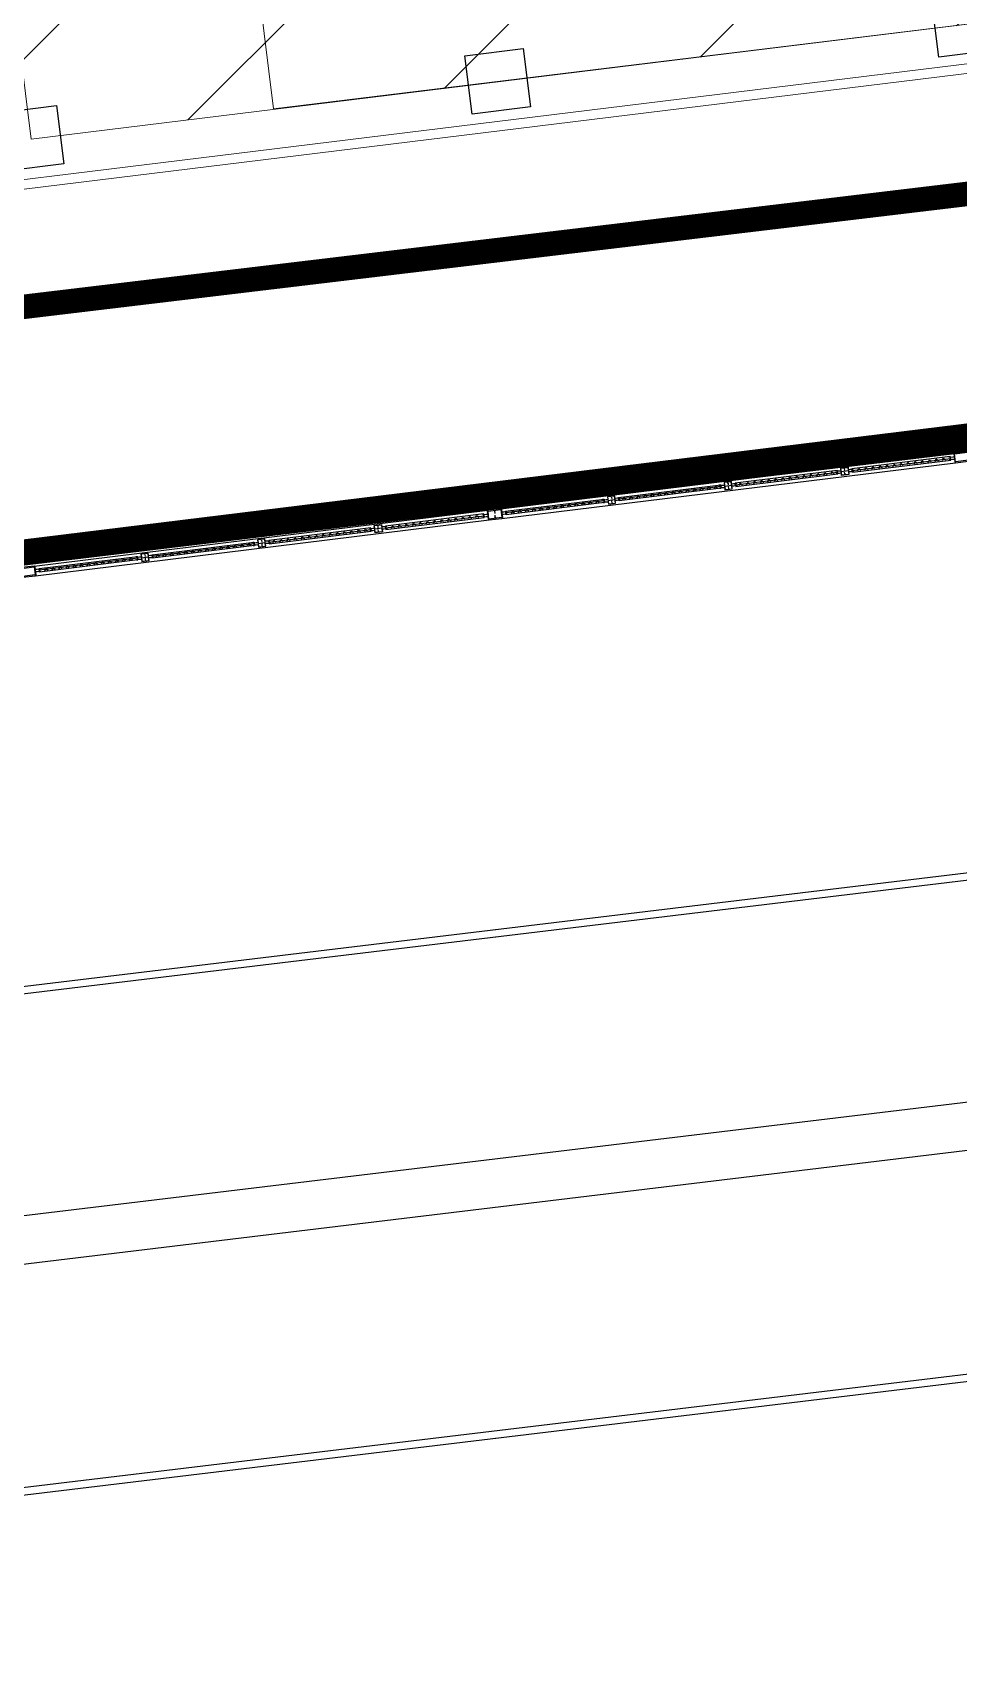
# Model space of a CAD drawing. Extents: x -15449 to 568150, y -1239737 to 53667.
# Drawn here: x 15390.58 to 15397.05, y 7569.91 to 7581.32 of the extents above; entities that cross this region are included whole.
import ezdxf

# ---------------------------------------------------------------- set-up
doc = ezdxf.new("R2010")
doc.units = 0
doc.header["$LTSCALE"] = 8
doc.linetypes.add('X-F10A-LAY-S0-00-ASITE-002$0$HIDDEN', pattern=[0.375, 0.25, -0.125])
doc.layers.get('0').update_dxf_attribs({"color": 1, "linetype": 'CONTINUOUS'})
doc.layers.add('A-REV-5', color=7, linetype='CONTINUOUS', true_color=0xff2300)
for name, color, linetype in [('boundary line', 1, 'CONTINUOUS'), ('eric - building setback', 5, 'CONTINUOUS'), ('KEY PLANE', 8, 'CONTINUOUS')]:
    doc.layers.add(name, color=color, linetype=linetype)
doc.layers.add('Title Blocks', color=255, linetype='CONTINUOUS', lineweight=9)

# ---------------------------------------------------------------- blocks, each defined once
blk = doc.blocks.new('key plane')
at = {"layer": 'A-REV-5'}
h = blk.add_hatch(dxfattribs=at)
h.set_pattern_fill('ANSI31', color=256, scale=1022.490742)
h.set_pattern_definition([(44.999975, (-22981930.2, -2451526), (-2295.5562, 2295.5582), [])])
h.paths.add_polyline_path([(161951, -89266), (209585, -83353), (206072, -54868), (215510, -131081), (167865, -136910), (161951, -89266), (161951, -89266)])
at = {"linetype": 'X-F10A-LAY-S0-00-ASITE-002$0$HIDDEN', "ltscale": 5, "const_width": 500, "elevation": -113027}
blk.add_lwpolyline([(123788, -35738), (215823, -24423), (263268, -133596), (157602, -146587), (153088, -109886), (136684, -100432), (134424, -98737), (132657, -96683), (131398, -94230), (130751, -91531), (129559, -83103)], close=True, dxfattribs=at)
at = {"elevation": -113027}
for points in [[(135869, -43131), (204552, -34702), (206940, -53757), (216468, -52574), (220016, -81155), (229543, -79972), (235679, -129591), (166996, -138029), (161082, -90386), (142028, -92751)], [(136092, -43305), (204379, -34925), (206767, -53980), (216294, -52797), (219842, -81378), (229369, -80195), (235456, -129417), (167170, -137806), (161256, -90163), (142202, -92528)], [(136985, -44001), (203684, -35816), (206072, -54872), (215599, -53690), (219147, -82270), (228674, -81088), (234564, -128720), (167865, -136914), (161951, -89271), (142897, -91636)], [(161011, -41025), (172817, -136296), (210555, -131679), (198731, -36418)]]:
    blk.add_lwpolyline(points, close=True, dxfattribs=at)
at = {"layer": 'boundary line', "const_width": 500, "elevation": -113027}
blk.add_lwpolyline([(123788, -35738), (215823, -24423), (263376, -133925), (157602, -146587), (153063, -109864), (138817, -101769), (134424, -98737), (132657, -96683), (131398, -94230), (130751, -91531), (129962, -85953)], close=True, dxfattribs=at)
at = {"layer": 'eric - building setback', "const_width": 500, "elevation": -113027}
blk.add_lwpolyline([(129361, -40090), (212725, -29841), (256115, -129758), (161953, -141031), (157717, -106758), (141477, -97529), (137794, -94988), (136835, -93873), (136121, -92481), (135668, -90595), (134919, -85298)], close=True, dxfattribs=at)
at = {"layer": 'KEY PLANE'}
for p, q in [((177456, -144465, -113046), (186722, -143326, -113046)), ((177480, -144664, -113027), (186747, -143525, -113027)), ((184629, -143659, -109518), (184555, -143668, -113027)), ((184630, -143662, -109518), (184555, -143671, -113027)), ((184632, -143684, -109518), (186642, -143437, -114781)), ((186639, -143412, -109518), (186689, -143406, -111857)), ((186639, -143415, -109518), (186714, -143406, -113027)), ((186645, -143458, -109518), (186719, -143449, -113027)), ((186645, -143461, -109518), (186695, -143455, -111857)), ((186689, -143406, -111857), (186713, -143403, -113027)), ((186695, -143455, -111857), (186720, -143452, -113027)), ((181949, -143988, -109518), (182024, -143979, -113027)), ((181949, -143988, -113027), (182024, -143979, -113027)), ((181950, -143991, -109518), (182024, -143982, -113027)), ((181950, -143991, -113027), (182024, -143982, -113027)), ((182027, -144004, -113027), (182176, -143986, -113027)), ((182247, -143952, -109518), (182173, -143961, -113027)), ((182247, -143952, -113027), (182173, -143961, -113027)), ((182247, -143955, -109518), (182173, -143964, -113027)), ((182247, -143955, -113027), (182173, -143964, -113027)), ((182253, -143998, -109518), (182178, -144008, -113027)), ((182253, -143998, -113027), (182178, -144008, -113027)), ((182253, -144001, -109518), (182179, -144011, -113027)), ((182253, -144001, -113027), (182179, -144011, -113027)), ((182250, -143977, -109518), (184334, -143720, -114781)), ((182250, -143977, -113027), (184334, -143720, -113027)), ((184331, -143695, -109518), (184406, -143686, -113027)), ((184331, -143695, -113027), (184406, -143686, -113027)), ((184332, -143698, -109518), (184406, -143689, -113027)), ((184332, -143698, -113027), (184406, -143689, -113027)), ((184337, -143742, -109518), (184412, -143733, -113027)), ((184337, -143742, -113027), (184412, -143733, -113027)), ((184337, -143745, -109518), (184412, -143736, -113027)), ((184337, -143745, -113027), (184412, -143736, -113027)), ((184558, -143693, -113027), (184409, -143711, -113027)), ((184635, -143706, -109518), (184560, -143715, -113027)), ((184635, -143709, -109518), (184561, -143718, -113027)), ((179570, -144306, -109518), (177560, -144553, -114781)), ((179567, -144281, -109518), (179642, -144272, -113027)), ((179568, -144284, -109518), (179642, -144275, -113027)), ((179573, -144328, -109518), (179647, -144319, -113027)), ((179573, -144331, -109518), (179648, -144322, -113027)), ((179645, -144297, -113027), (179794, -144279, -113027)), ((179865, -144245, -109518), (179791, -144254, -113027)), ((179865, -144245, -113027), (179791, -144254, -113027)), ((179865, -144248, -109518), (179791, -144257, -113027)), ((179865, -144248, -113027), (179791, -144257, -113027)), ((179871, -144291, -109518), (179796, -144300, -113027)), ((179871, -144291, -113027), (179796, -144300, -113027)), ((179871, -144294, -109518), (179797, -144303, -113027)), ((179871, -144294, -113027), (179797, -144303, -113027)), ((181952, -144013, -109518), (179868, -144269, -114781)), ((181952, -144013, -113027), (179868, -144269, -113027)), ((181955, -144035, -109518), (182030, -144026, -113027)), ((181955, -144035, -113027), (182030, -144026, -113027)), ((181955, -144038, -109518), (182030, -144029, -113027)), ((181955, -144038, -113027), (182030, -144029, -113027)), ((167928, -145637, -113046), (177194, -144497, -113046)), ((175104, -144855, -109518), (177114, -144608, -114781)), ((177111, -144583, -109518), (177160, -144577, -111857)), ((177111, -144586, -109518), (177186, -144577, -113027)), ((177116, -144630, -109518), (177191, -144621, -113027)), ((177117, -144633, -109518), (177166, -144627, -111857)), ((177160, -144577, -111857), (177185, -144574, -113027)), ((177166, -144627, -111857), (177191, -144624, -113027)), ((177558, -144531, -109518), (177483, -144540, -113027)), ((177508, -144534, -111857), (177483, -144537, -113027)), ((177563, -144575, -109518), (177489, -144584, -113027)), ((177514, -144584, -111857), (177489, -144587, -113027)), ((177557, -144528, -109518), (177508, -144534, -111857)), ((177563, -144578, -109518), (177514, -144584, -111857)), ((167952, -145835, -113027), (177218, -144696, -113027)), ((172722, -145148, -109518), (174806, -144892, -114781)), ((172722, -145148, -113027), (174806, -144892, -113027)), ((174803, -144867, -109518), (174878, -144858, -113027)), ((174803, -144867, -113027), (174878, -144858, -113027)), ((174804, -144870, -109518), (174878, -144861, -113027)), ((174804, -144870, -113027), (174878, -144861, -113027)), ((174809, -144914, -109518), (174883, -144904, -113027)), ((174809, -144914, -113027), (174883, -144904, -113027)), ((174809, -144917, -109518), (174884, -144907, -113027)), ((174809, -144917, -113027), (174884, -144907, -113027)), ((175030, -144864, -113027), (174881, -144883, -113027)), ((175101, -144830, -109518), (175026, -144839, -113027)), ((175101, -144833, -109518), (175027, -144842, -113027)), ((175107, -144877, -109518), (175032, -144886, -113027)), ((175107, -144880, -109518), (175033, -144889, -113027)), ((172424, -145185, -109518), (170340, -145441, -114781)), ((172424, -145185, -113027), (170340, -145441, -113027)), ((172421, -145160, -109518), (172496, -145151, -113027)), ((172421, -145160, -113027), (172496, -145151, -113027)), ((172421, -145163, -109518), (172496, -145154, -113027)), ((172421, -145163, -113027), (172496, -145154, -113027)), ((172427, -145206, -109518), (172501, -145197, -113027)), ((172427, -145206, -113027), (172501, -145197, -113027)), ((172427, -145209, -109518), (172502, -145200, -113027)), ((172427, -145209, -113027), (172502, -145200, -113027)), ((172499, -145175, -113027), (172647, -145157, -113027)), ((172719, -145123, -109518), (172644, -145132, -113027)), ((172719, -145123, -113027), (172644, -145132, -113027)), ((172719, -145126, -109518), (172645, -145135, -113027)), ((172719, -145126, -113027), (172645, -145135, -113027)), ((172725, -145170, -109518), (172650, -145179, -113027)), ((172725, -145170, -113027), (172650, -145179, -113027)), ((172725, -145173, -109518), (172650, -145182, -113027)), ((172725, -145173, -113027), (172650, -145182, -113027)), ((159220, -155242, -113027), (240302, -145483, -113027)), ((159220, -155242, -113027), (240302, -145483, -113027)), ((159252, -155389, -113027), (240320, -145632, -113027)), ((159252, -155389, -113027), (240320, -145632, -113027)), ((170042, -145477, -109518), (168032, -145724, -114781)), ((170039, -145453, -109518), (170113, -145443, -113027)), ((170039, -145456, -109518), (170114, -145446, -113027)), ((170045, -145499, -109518), (170119, -145490, -113027)), ((170045, -145502, -109518), (170120, -145493, -113027)), ((170116, -145468, -113027), (170265, -145450, -113027)), ((170337, -145416, -109518), (170262, -145425, -113027)), ((170337, -145416, -113027), (170262, -145425, -113027)), ((170337, -145419, -109518), (170263, -145428, -113027)), ((170337, -145419, -113027), (170263, -145428, -113027)), ((170342, -145463, -109518), (170268, -145472, -113027)), ((170342, -145463, -113027), (170268, -145472, -113027)), ((170343, -145466, -109518), (170268, -145475, -113027)), ((170343, -145466, -113027), (170268, -145475, -113027)), ((168029, -145703, -109518), (167955, -145712, -113027)), ((167980, -145706, -111857), (167955, -145709, -113027)), ((168035, -145746, -109518), (167960, -145755, -113027)), ((167986, -145755, -111857), (167961, -145758, -113027)), ((168029, -145700, -109518), (167980, -145706, -111857)), ((168035, -145749, -109518), (167986, -145755, -111857)), ((245211, -155149, -113027), (138950, -167926, -113027)), ((245229, -155298, -113027), (138967, -168074, -113027))]:
    blk.add_line(p, q, dxfattribs=at)
for points, elevation in [([(186253, -134051), (187444, -133903), (187592, -135094), (186401, -135242)], -113027), ([(176724, -135215), (177915, -135067), (178062, -136258), (176872, -136406)], -113027), ([(167195, -136379), (168385, -136231), (168533, -137422), (167342, -137570)], -113027), ([(187024, -143472), (187004, -143309), (186984, -143294), (186722, -143326), (186707, -143346), (186727, -143509), (186747, -143525), (187009, -143492)], -113027), ([(186724, -143344), (186986, -143312), (187006, -143474), (186744, -143507)], -113027), ([(184418, -143786), (184400, -143637), (184549, -143618), (184567, -143767)], -113027), ([(186638, -143402), (184628, -143649), (184637, -143719), (186646, -143472)], -114781), ([(179864, -144234), (181948, -143978), (181957, -144048), (179872, -144304)], -114781), ([(179864, -144234), (181948, -143978), (181957, -144048), (179872, -144304)], -113027), ([(182185, -144060), (182167, -143911), (182018, -143930), (182036, -144078)], -113027), ([(184330, -143685), (182246, -143941), (182254, -144012), (184339, -143755)], -114781), ([(184330, -143685), (182246, -143941), (182254, -144012), (184339, -143755)], -113027), ([(177556, -144518), (179566, -144271), (179575, -144341), (177565, -144588)], -114781), ([(179803, -144353), (179784, -144204), (179636, -144222), (179654, -144371)], -113027), ([(177109, -144573), (175100, -144820), (175108, -144890), (177118, -144643)], -114781), ([(177496, -144644), (177476, -144481), (177456, -144465), (177194, -144497), (177178, -144517), (177198, -144680), (177218, -144696), (177480, -144664)], -113027), ([(177196, -144515), (177458, -144483), (177478, -144646), (177216, -144678)], -113027), ([(174802, -144857), (172718, -145113), (172726, -145183), (174810, -144927)], -114781), ([(174802, -144857), (172718, -145113), (172726, -145183), (174810, -144927)], -113027), ([(174890, -144957), (174871, -144808), (175020, -144790), (175039, -144939)], -113027), ([(170335, -145406), (172420, -145149), (172428, -145220), (170344, -145476)], -114781), ([(170335, -145406), (172420, -145149), (172428, -145220), (170344, -145476)], -113027), ([(172657, -145232), (172638, -145083), (172489, -145101), (172508, -145250)], -113027), ([(167968, -145815), (167948, -145652), (167928, -145637), (167666, -145669), (167650, -145689), (167670, -145852), (167690, -145867), (167952, -145835)], -113027), ([(167668, -145687), (167930, -145654), (167950, -145817), (167688, -145849)], -113027), ([(168028, -145689), (170038, -145442), (170046, -145512), (168036, -145760)], -114781), ([(170275, -145524), (170256, -145375), (170107, -145394), (170126, -145543)], -113027)]:
    blk.add_lwpolyline(points, close=True, dxfattribs=dict(at, elevation=elevation))
at = {"layer": 'KEY PLANE', "elevation": -113027}
for points in [[(186707, -143346), (186724, -143344), (186722, -143326)], [(184482, -143652), (184471, -143643), (184477, -143688)], [(186747, -143525), (186744, -143507), (186727, -143509)], [(182090, -143946), (182099, -143935), (182104, -143979)], [(184494, -143751), (184486, -143762), (184480, -143717)], [(179708, -144239), (179717, -144228), (179722, -144272)], [(179720, -144338), (179731, -144347), (179726, -144302)], [(182102, -144045), (182114, -144054), (182108, -144009)], [(177178, -144517), (177196, -144515), (177194, -144497)], [(177341, -144526), (177329, -144518), (177335, -144562)], [(177354, -144632), (177345, -144644), (177339, -144599)], [(177456, -144465), (177458, -144483), (177476, -144481)], [(177496, -144644), (177478, -144646), (177480, -144664)], [(174954, -144823), (174943, -144814), (174948, -144859)], [(174966, -144922), (174957, -144934), (174952, -144889)], [(177218, -144696), (177216, -144678), (177198, -144680)], [(172562, -145117), (172571, -145106), (172576, -145151)], [(172574, -145216), (172585, -145225), (172580, -145181)], [(167928, -145637), (167930, -145654), (167948, -145652)], [(170180, -145410), (170189, -145399), (170194, -145444)], [(170192, -145509), (170203, -145518), (170198, -145473)], [(167968, -145815), (167950, -145817), (167952, -145835)]]:
    blk.add_lwpolyline(points, dxfattribs=at)
at = {"layer": 'KEY PLANE', "ltscale": 0.2, "elevation": -113027}
for points in [[(184421, -143782), (184403, -143639), (184546, -143622), (184564, -143765)], [(182182, -144058), (182164, -143915), (182021, -143932), (182039, -144075)], [(179799, -144350), (179782, -144207), (179639, -144225), (179657, -144368)], [(174892, -144954), (174875, -144811), (175018, -144793), (175035, -144936)], [(172653, -145229), (172636, -145086), (172493, -145104), (172510, -145246)], [(170271, -145522), (170254, -145379), (170111, -145396), (170128, -145539)]]:
    blk.add_lwpolyline(points, close=True, dxfattribs=at)
at = {"layer": 'KEY PLANE', "ltscale": 0.1}
for points, elevation in [([(184638, -143713, -0.414214), (184636, -143711), (184629, -143656, -0.414214), (184631, -143654), (184658, -143650), (184659, -143652), (184631, -143655, 0.414214), (184630, -143656), (184637, -143711, 0.414214), (184638, -143712), (184665, -143708), (184666, -143710)], -114781), ([(184768, -143658), (184744, -143688, -0.414214), (184741, -143688), (184741, -143688), (184771, -143648), (184811, -143679), (184810, -143679, -0.414214), (184807, -143680), (184777, -143657, 0.414214)], -113027), ([(184912, -143640), (184888, -143670, -0.414214), (184885, -143670), (184885, -143670), (184915, -143631), (184955, -143661), (184954, -143662, -0.414214), (184951, -143662), (184921, -143639, 0.414214)], -113027), ([(185055, -143623), (185032, -143652, -0.414214), (185029, -143653), (185028, -143652), (185059, -143613), (185099, -143644), (185098, -143644, -0.414214), (185095, -143644), (185065, -143621, 0.414214)], -113027), ([(185199, -143605), (185176, -143634, -0.414214), (185173, -143635), (185172, -143635), (185203, -143595), (185243, -143626), (185242, -143626, -0.414214), (185239, -143627), (185209, -143604, 0.414214)], -113027), ([(185343, -143587), (185320, -143617, -0.414214), (185317, -143617), (185316, -143617), (185347, -143577), (185386, -143608), (185386, -143609, -0.414214), (185383, -143609), (185353, -143586, 0.414214)], -113027), ([(185487, -143569), (185464, -143599, -0.414214), (185461, -143600), (185460, -143599), (185491, -143560), (185530, -143591), (185530, -143591, -0.414214), (185527, -143591), (185497, -143568, 0.414214)], -113027), ([(185631, -143552), (185608, -143581, -0.414214), (185605, -143582), (185604, -143581), (185635, -143542), (185674, -143573), (185674, -143573, -0.414214), (185671, -143574), (185641, -143551, 0.414214)], -113027), ([(185775, -143534), (185752, -143564, -0.414214), (185749, -143564), (185748, -143564), (185779, -143524), (185818, -143555), (185818, -143556, -0.414214), (185814, -143556), (185785, -143533, 0.414214)], -113027), ([(185919, -143516), (185896, -143546, -0.414214), (185892, -143546), (185892, -143546), (185923, -143507), (185962, -143537), (185962, -143538, -0.414214), (185958, -143538), (185929, -143515, 0.414214)], -113027), ([(186063, -143499), (186040, -143528, -0.414214), (186036, -143529), (186036, -143528), (186067, -143489), (186106, -143520), (186106, -143520, -0.414214), (186102, -143521), (186073, -143497, 0.414214)], -113027), ([(186207, -143481), (186184, -143511, -0.414214), (186180, -143511), (186180, -143511), (186211, -143471), (186250, -143502), (186250, -143503, -0.414214), (186246, -143503), (186217, -143480, 0.414214)], -113027), ([(186351, -143463), (186328, -143493, -0.414214), (186324, -143493), (186324, -143493), (186354, -143454), (186394, -143484), (186394, -143485, -0.414214), (186390, -143485), (186361, -143462, 0.414214)], -113027), ([(186495, -143446), (186471, -143475, -0.414214), (186468, -143476), (186468, -143475), (186498, -143436), (186538, -143467), (186537, -143467, -0.414214), (186534, -143468), (186504, -143444, 0.414214)], -113027), ([(186643, -143467, 0.414214), (186645, -143464), (186639, -143409, 0.414214), (186636, -143407), (186609, -143410), (186609, -143412), (186636, -143409, -0.414214), (186637, -143410), (186644, -143464, -0.414214), (186643, -143465), (186616, -143468), (186616, -143470)], -114781), ([(181953, -144043, 0.414214), (181956, -144040), (181949, -143986, 0.414214), (181946, -143984), (181919, -143987), (181919, -143989), (181946, -143985, -0.414214), (181947, -143986), (181954, -144041, -0.414214), (181953, -144042), (181926, -144045), (181926, -144047)], -114781), ([(181953, -144043, 0.414214), (181956, -144040), (181949, -143986, 0.414214), (181946, -143984), (181919, -143987), (181919, -143989), (181946, -143985, -0.414214), (181947, -143986), (181954, -144041, -0.414214), (181953, -144042), (181926, -144045), (181926, -144047)], -113027), ([(182256, -144006, -0.414214), (182253, -144004), (182247, -143949, -0.414214), (182249, -143946), (182276, -143943), (182276, -143945), (182249, -143948, 0.414214), (182248, -143949), (182255, -144004, 0.414214), (182256, -144004), (182283, -144001), (182284, -144003)], -114781), ([(182256, -144006, -0.414214), (182253, -144004), (182247, -143949, -0.414214), (182249, -143946), (182276, -143943), (182276, -143945), (182249, -143948, 0.414214), (182248, -143949), (182255, -144004, 0.414214), (182256, -144004), (182283, -144001), (182284, -144003)], -113027), ([(182351, -143955), (182328, -143985, -0.414214), (182324, -143985), (182324, -143985), (182355, -143945), (182394, -143976), (182394, -143977, -0.414214), (182390, -143977), (182361, -143954, 0.414214)], -114781), ([(182351, -143955), (182328, -143985, -0.414214), (182324, -143985), (182324, -143985), (182355, -143945), (182394, -143976), (182394, -143977, -0.414214), (182390, -143977), (182361, -143954, 0.414214)], -113027), ([(182495, -143937), (182472, -143967, -0.414214), (182468, -143967), (182468, -143967), (182499, -143928), (182538, -143958), (182538, -143959, -0.414214), (182534, -143959), (182505, -143936, 0.414214)], -114781), ([(182495, -143937), (182472, -143967, -0.414214), (182468, -143967), (182468, -143967), (182499, -143928), (182538, -143958), (182538, -143959, -0.414214), (182534, -143959), (182505, -143936, 0.414214)], -113027), ([(182639, -143920), (182616, -143949, -0.414214), (182612, -143950), (182612, -143949), (182642, -143910), (182682, -143941), (182681, -143941, -0.414214), (182678, -143942), (182648, -143918, 0.414214)], -114781), ([(182639, -143920), (182616, -143949, -0.414214), (182612, -143950), (182612, -143949), (182642, -143910), (182682, -143941), (182681, -143941, -0.414214), (182678, -143942), (182648, -143918, 0.414214)], -113027), ([(182783, -143902), (182759, -143932, -0.414214), (182756, -143932), (182756, -143932), (182786, -143892), (182826, -143923), (182825, -143923, -0.414214), (182822, -143924), (182792, -143901, 0.414214)], -114781), ([(182783, -143902), (182759, -143932, -0.414214), (182756, -143932), (182756, -143932), (182786, -143892), (182826, -143923), (182825, -143923, -0.414214), (182822, -143924), (182792, -143901, 0.414214)], -113027), ([(182926, -143884), (182903, -143914, -0.414214), (182900, -143914), (182900, -143914), (182930, -143875), (182970, -143905), (182969, -143906, -0.414214), (182966, -143906), (182936, -143883, 0.414214)], -114781), ([(182926, -143884), (182903, -143914, -0.414214), (182900, -143914), (182900, -143914), (182930, -143875), (182970, -143905), (182969, -143906, -0.414214), (182966, -143906), (182936, -143883, 0.414214)], -113027), ([(183070, -143867), (183047, -143896, -0.414214), (183044, -143897), (183043, -143896), (183074, -143857), (183114, -143888), (183113, -143888, -0.414214), (183110, -143889), (183080, -143865, 0.414214)], -114781), ([(183070, -143867), (183047, -143896, -0.414214), (183044, -143897), (183043, -143896), (183074, -143857), (183114, -143888), (183113, -143888, -0.414214), (183110, -143889), (183080, -143865, 0.414214)], -113027), ([(183214, -143849), (183191, -143879, -0.414214), (183188, -143879), (183187, -143879), (183218, -143839), (183258, -143870), (183257, -143870, -0.414214), (183254, -143871), (183224, -143848, 0.414214)], -114781), ([(183214, -143849), (183191, -143879, -0.414214), (183188, -143879), (183187, -143879), (183218, -143839), (183258, -143870), (183257, -143870, -0.414214), (183254, -143871), (183224, -143848, 0.414214)], -113027), ([(183358, -143831), (183335, -143861, -0.414214), (183332, -143861), (183331, -143861), (183362, -143821), (183401, -143852), (183401, -143853, -0.414214), (183398, -143853), (183368, -143830, 0.414214)], -114781), ([(183358, -143831), (183335, -143861, -0.414214), (183332, -143861), (183331, -143861), (183362, -143821), (183401, -143852), (183401, -143853, -0.414214), (183398, -143853), (183368, -143830, 0.414214)], -113027), ([(183502, -143813), (183479, -143843, -0.414214), (183476, -143844), (183475, -143843), (183506, -143804), (183545, -143835), (183545, -143835, -0.414214), (183542, -143835), (183512, -143812, 0.414214)], -114781), ([(183502, -143813), (183479, -143843, -0.414214), (183476, -143844), (183475, -143843), (183506, -143804), (183545, -143835), (183545, -143835, -0.414214), (183542, -143835), (183512, -143812, 0.414214)], -113027), ([(183646, -143796), (183623, -143825, -0.414214), (183620, -143826), (183619, -143825), (183650, -143786), (183689, -143817), (183689, -143817, -0.414214), (183686, -143818), (183656, -143795, 0.414214)], -114781), ([(183646, -143796), (183623, -143825, -0.414214), (183620, -143826), (183619, -143825), (183650, -143786), (183689, -143817), (183689, -143817, -0.414214), (183686, -143818), (183656, -143795, 0.414214)], -113027), ([(183790, -143778), (183767, -143808, -0.414214), (183763, -143808), (183763, -143808), (183794, -143768), (183833, -143799), (183833, -143800, -0.414214), (183829, -143800), (183800, -143777, 0.414214)], -114781), ([(183790, -143778), (183767, -143808, -0.414214), (183763, -143808), (183763, -143808), (183794, -143768), (183833, -143799), (183833, -143800, -0.414214), (183829, -143800), (183800, -143777, 0.414214)], -113027), ([(183934, -143760), (183911, -143790, -0.414214), (183907, -143790), (183907, -143790), (183938, -143751), (183977, -143781), (183977, -143782, -0.414214), (183973, -143782), (183944, -143759, 0.414214)], -114781), ([(183934, -143760), (183911, -143790, -0.414214), (183907, -143790), (183907, -143790), (183938, -143751), (183977, -143781), (183977, -143782, -0.414214), (183973, -143782), (183944, -143759, 0.414214)], -113027), ([(184078, -143743), (184055, -143772, -0.414214), (184051, -143773), (184051, -143772), (184082, -143733), (184121, -143764), (184121, -143764, -0.414214), (184117, -143765), (184088, -143742, 0.414214)], -114781), ([(184078, -143743), (184055, -143772, -0.414214), (184051, -143773), (184051, -143772), (184082, -143733), (184121, -143764), (184121, -143764, -0.414214), (184117, -143765), (184088, -143742, 0.414214)], -113027), ([(184222, -143725), (184199, -143755, -0.414214), (184195, -143755), (184195, -143755), (184226, -143715), (184265, -143746), (184265, -143747, -0.414214), (184261, -143747), (184232, -143724, 0.414214)], -114781), ([(184336, -143750, 0.414214), (184338, -143747), (184331, -143693, 0.414214), (184328, -143691), (184301, -143694), (184301, -143696), (184328, -143692, -0.414214), (184330, -143693), (184336, -143748, -0.414214), (184335, -143749), (184308, -143752), (184308, -143754)], -114781), ([(184336, -143750, 0.414214), (184338, -143747), (184331, -143693, 0.414214), (184328, -143691), (184301, -143694), (184301, -143696), (184328, -143692, -0.414214), (184330, -143693), (184336, -143748, -0.414214), (184335, -143749), (184308, -143752), (184308, -143754)], -113027), ([(179289, -144331), (179318, -144355, 0.414214), (179322, -144354), (179322, -144354), (179283, -144323), (179252, -144362), (179252, -144363, 0.414214), (179256, -144362), (179279, -144333, -0.414214)], -113027), ([(179433, -144314), (179462, -144337, 0.414214), (179466, -144337), (179466, -144336), (179427, -144305), (179396, -144345), (179396, -144345, 0.414214), (179400, -144345), (179423, -144315, -0.414214)], -113027), ([(179571, -144336, 0.414214), (179574, -144333), (179567, -144279, 0.414214), (179564, -144277), (179537, -144280), (179537, -144281), (179564, -144278, -0.414214), (179565, -144279), (179572, -144333, -0.414214), (179571, -144334), (179544, -144338), (179544, -144339)], -114781), ([(179874, -144299, -0.414214), (179871, -144297), (179865, -144242, -0.414214), (179867, -144239), (179894, -144236), (179894, -144238), (179867, -144241, 0.414214), (179866, -144242), (179873, -144296, 0.414214), (179874, -144297), (179901, -144294), (179902, -144296)], -114781), ([(179874, -144299, -0.414214), (179871, -144297), (179865, -144242, -0.414214), (179867, -144239), (179894, -144236), (179894, -144238), (179867, -144241, 0.414214), (179866, -144242), (179873, -144296, 0.414214), (179874, -144297), (179901, -144294), (179902, -144296)], -113027), ([(179979, -144247), (180008, -144270, 0.414214), (180012, -144269), (180012, -144269), (179973, -144238), (179942, -144278), (179942, -144278, 0.414214), (179946, -144278), (179969, -144248, -0.414214)], -114781), ([(180122, -144229), (180152, -144252, 0.414214), (180155, -144252), (180156, -144251), (180116, -144220), (180086, -144260), (180086, -144260, 0.414214), (180090, -144260), (180113, -144230, -0.414214)], -114781), ([(180122, -144229), (180152, -144252, 0.414214), (180155, -144252), (180156, -144251), (180116, -144220), (180086, -144260), (180086, -144260, 0.414214), (180090, -144260), (180113, -144230, -0.414214)], -113027), ([(180266, -144211), (180296, -144234, 0.414214), (180299, -144234), (180300, -144234), (180260, -144203), (180230, -144242), (180230, -144243, 0.414214), (180233, -144242), (180257, -144213, -0.414214)], -114781), ([(180266, -144211), (180296, -144234, 0.414214), (180299, -144234), (180300, -144234), (180260, -144203), (180230, -144242), (180230, -144243, 0.414214), (180233, -144242), (180257, -144213, -0.414214)], -113027), ([(180410, -144194), (180440, -144217, 0.414214), (180443, -144216), (180444, -144216), (180404, -144185), (180374, -144224), (180374, -144225, 0.414214), (180377, -144224), (180401, -144195, -0.414214)], -114781), ([(180410, -144194), (180440, -144217, 0.414214), (180443, -144216), (180444, -144216), (180404, -144185), (180374, -144224), (180374, -144225, 0.414214), (180377, -144224), (180401, -144195, -0.414214)], -113027), ([(180554, -144176), (180584, -144199, 0.414214), (180587, -144199), (180588, -144198), (180548, -144167), (180517, -144207), (180518, -144207, 0.414214), (180521, -144207), (180544, -144177, -0.414214)], -114781), ([(180554, -144176), (180584, -144199, 0.414214), (180587, -144199), (180588, -144198), (180548, -144167), (180517, -144207), (180518, -144207, 0.414214), (180521, -144207), (180544, -144177, -0.414214)], -113027), ([(180698, -144158), (180728, -144181, 0.414214), (180731, -144181), (180732, -144180), (180692, -144150), (180661, -144189), (180662, -144189, 0.414214), (180665, -144189), (180688, -144159, -0.414214)], -114781), ([(180698, -144158), (180728, -144181, 0.414214), (180731, -144181), (180732, -144180), (180692, -144150), (180661, -144189), (180662, -144189, 0.414214), (180665, -144189), (180688, -144159, -0.414214)], -113027), ([(180842, -144141), (180872, -144164, 0.414214), (180875, -144163), (180875, -144163), (180836, -144132), (180805, -144171), (180806, -144172, 0.414214), (180809, -144171), (180832, -144142, -0.414214)], -114781), ([(180842, -144141), (180872, -144164, 0.414214), (180875, -144163), (180875, -144163), (180836, -144132), (180805, -144171), (180806, -144172, 0.414214), (180809, -144171), (180832, -144142, -0.414214)], -113027), ([(180986, -144123), (181016, -144146, 0.414214), (181019, -144146), (181019, -144145), (180980, -144114), (180949, -144154), (180950, -144154, 0.414214), (180953, -144154), (180976, -144124, -0.414214)], -114781), ([(180986, -144123), (181016, -144146, 0.414214), (181019, -144146), (181019, -144145), (180980, -144114), (180949, -144154), (180950, -144154, 0.414214), (180953, -144154), (180976, -144124, -0.414214)], -113027), ([(181130, -144105), (181160, -144128, 0.414214), (181163, -144128), (181163, -144127), (181124, -144097), (181093, -144136), (181094, -144136, 0.414214), (181097, -144136), (181120, -144106, -0.414214)], -114781), ([(181130, -144105), (181160, -144128, 0.414214), (181163, -144128), (181163, -144127), (181124, -144097), (181093, -144136), (181094, -144136, 0.414214), (181097, -144136), (181120, -144106, -0.414214)], -113027), ([(181274, -144087), (181303, -144111, 0.414214), (181307, -144110), (181307, -144110), (181268, -144079), (181237, -144118), (181237, -144119, 0.414214), (181241, -144118), (181264, -144089, -0.414214)], -114781), ([(181274, -144087), (181303, -144111, 0.414214), (181307, -144110), (181307, -144110), (181268, -144079), (181237, -144118), (181237, -144119, 0.414214), (181241, -144118), (181264, -144089, -0.414214)], -113027), ([(181418, -144070), (181447, -144093, 0.414214), (181451, -144092), (181451, -144092), (181412, -144061), (181381, -144101), (181381, -144101, 0.414214), (181385, -144101), (181408, -144071, -0.414214)], -114781), ([(181418, -144070), (181447, -144093, 0.414214), (181451, -144092), (181451, -144092), (181412, -144061), (181381, -144101), (181381, -144101, 0.414214), (181385, -144101), (181408, -144071, -0.414214)], -113027), ([(181562, -144052), (181591, -144075, 0.414214), (181595, -144075), (181595, -144074), (181556, -144044), (181525, -144083), (181525, -144083, 0.414214), (181529, -144083), (181552, -144053, -0.414214)], -114781), ([(181562, -144052), (181591, -144075, 0.414214), (181595, -144075), (181595, -144074), (181556, -144044), (181525, -144083), (181525, -144083, 0.414214), (181529, -144083), (181552, -144053, -0.414214)], -113027), ([(181706, -144034), (181735, -144058, 0.414214), (181739, -144057), (181739, -144057), (181700, -144026), (181669, -144065), (181669, -144066, 0.414214), (181673, -144065), (181696, -144036, -0.414214)], -114781), ([(181706, -144034), (181735, -144058, 0.414214), (181739, -144057), (181739, -144057), (181700, -144026), (181669, -144065), (181669, -144066, 0.414214), (181673, -144065), (181696, -144036, -0.414214)], -113027), ([(181849, -144017), (181879, -144040, 0.414214), (181882, -144039), (181883, -144039), (181843, -144008), (181813, -144048), (181813, -144048, 0.414214), (181817, -144048), (181840, -144018, -0.414214)], -114781), ([(181849, -144017), (181879, -144040, 0.414214), (181882, -144039), (181883, -144039), (181843, -144008), (181813, -144048), (181813, -144048, 0.414214), (181817, -144048), (181840, -144018, -0.414214)], -113027), ([(176535, -144670), (176511, -144700, -0.414214), (176508, -144700), (176508, -144700), (176538, -144660), (176578, -144691), (176577, -144692, -0.414214), (176574, -144692), (176544, -144669, 0.414214)], -113027), ([(176679, -144652), (176655, -144682, -0.414214), (176652, -144682), (176652, -144682), (176682, -144643), (176722, -144673), (176721, -144674, -0.414214), (176718, -144674), (176688, -144651, 0.414214)], -113027), ([(176822, -144635), (176799, -144664, -0.414214), (176796, -144665), (176795, -144664), (176826, -144625), (176866, -144656), (176865, -144656, -0.414214), (176862, -144657), (176832, -144633, 0.414214)], -113027), ([(176966, -144617), (176943, -144647, -0.414214), (176940, -144647), (176939, -144647), (176970, -144607), (177010, -144638), (177009, -144639, -0.414214), (177006, -144639), (176976, -144616, 0.414214)], -113027), ([(177115, -144638, 0.414214), (177117, -144635), (177110, -144581, 0.414214), (177108, -144579), (177080, -144582), (177081, -144583), (177108, -144580, -0.414214), (177109, -144581), (177116, -144635, -0.414214), (177115, -144637), (177088, -144640), (177088, -144641)], -114781), ([(177567, -144583, -0.414214), (177564, -144580), (177557, -144526, -0.414214), (177559, -144523), (177587, -144520), (177587, -144521), (177560, -144525, 0.414214), (177559, -144526), (177565, -144580, 0.414214), (177566, -144581), (177594, -144578), (177594, -144579)], -114781), ([(177706, -144526), (177735, -144549, 0.414214), (177739, -144549), (177739, -144548), (177700, -144518), (177669, -144557), (177669, -144557, 0.414214), (177673, -144557), (177696, -144527, -0.414214)], -113027), ([(177850, -144508), (177879, -144532, 0.414214), (177883, -144531), (177883, -144531), (177844, -144500), (177813, -144539), (177813, -144540, 0.414214), (177817, -144539), (177840, -144510, -0.414214)], -113027), ([(177994, -144491), (178023, -144514, 0.414214), (178027, -144513), (178027, -144513), (177987, -144482), (177957, -144522), (177957, -144522, 0.414214), (177961, -144522), (177984, -144492, -0.414214)], -113027), ([(178137, -144473), (178167, -144496, 0.414214), (178170, -144496), (178171, -144495), (178131, -144465), (178101, -144504), (178101, -144504, 0.414214), (178104, -144504), (178128, -144474, -0.414214)], -113027), ([(178281, -144455), (178311, -144478, 0.414214), (178314, -144478), (178315, -144478), (178275, -144447), (178245, -144486), (178245, -144487, 0.414214), (178248, -144486), (178272, -144457, -0.414214)], -113027), ([(178425, -144438), (178455, -144461, 0.414214), (178458, -144460), (178459, -144460), (178419, -144429), (178388, -144469), (178389, -144469, 0.414214), (178392, -144468), (178415, -144439, -0.414214)], -113027), ([(178569, -144420), (178599, -144443, 0.414214), (178602, -144443), (178603, -144442), (178563, -144411), (178532, -144451), (178533, -144451, 0.414214), (178536, -144451), (178559, -144421, -0.414214)], -113027), ([(178713, -144402), (178743, -144425, 0.414214), (178746, -144425), (178746, -144425), (178707, -144394), (178676, -144433), (178677, -144434, 0.414214), (178680, -144433), (178703, -144403, -0.414214)], -113027), ([(178857, -144385), (178887, -144408, 0.414214), (178890, -144407), (178890, -144407), (178851, -144376), (178820, -144415), (178821, -144416, 0.414214), (178824, -144415), (178847, -144386, -0.414214)], -113027), ([(179001, -144367), (179031, -144390, 0.414214), (179034, -144390), (179034, -144389), (178995, -144358), (178964, -144398), (178965, -144398, 0.414214), (178968, -144398), (178991, -144368, -0.414214)], -113027), ([(179145, -144349), (179174, -144372, 0.414214), (179178, -144372), (179178, -144371), (179139, -144341), (179108, -144380), (179109, -144380, 0.414214), (179112, -144380), (179135, -144350, -0.414214)], -113027), ([(173830, -145003), (173807, -145032, -0.414214), (173803, -145033), (173803, -145032), (173834, -144993), (173873, -145024), (173873, -145024, -0.414214), (173869, -145025), (173840, -145001, 0.414214)], -114781), ([(173830, -145003), (173807, -145032, -0.414214), (173803, -145033), (173803, -145032), (173834, -144993), (173873, -145024), (173873, -145024, -0.414214), (173869, -145025), (173840, -145001, 0.414214)], -113027), ([(173974, -144985), (173951, -145015, -0.414214), (173947, -145015), (173947, -145015), (173978, -144975), (174017, -145006), (174017, -145006, -0.414214), (174013, -145007), (173984, -144984, 0.414214)], -114781), ([(173974, -144985), (173951, -145015, -0.414214), (173947, -145015), (173947, -145015), (173978, -144975), (174017, -145006), (174017, -145006, -0.414214), (174013, -145007), (173984, -144984, 0.414214)], -113027), ([(174118, -144967), (174095, -144997, -0.414214), (174091, -144997), (174091, -144997), (174122, -144957), (174161, -144988), (174161, -144989, -0.414214), (174157, -144989), (174128, -144966, 0.414214)], -114781), ([(174118, -144967), (174095, -144997, -0.414214), (174091, -144997), (174091, -144997), (174122, -144957), (174161, -144988), (174161, -144989, -0.414214), (174157, -144989), (174128, -144966, 0.414214)], -113027), ([(174262, -144950), (174239, -144979, -0.414214), (174235, -144980), (174235, -144979), (174266, -144940), (174305, -144971), (174305, -144971, -0.414214), (174301, -144971), (174272, -144948, 0.414214)], -114781), ([(174262, -144950), (174239, -144979, -0.414214), (174235, -144980), (174235, -144979), (174266, -144940), (174305, -144971), (174305, -144971, -0.414214), (174301, -144971), (174272, -144948, 0.414214)], -113027), ([(174406, -144932), (174382, -144961, -0.414214), (174379, -144962), (174379, -144961), (174409, -144922), (174449, -144953), (174448, -144953, -0.414214), (174445, -144954), (174415, -144931, 0.414214)], -114781), ([(174406, -144932), (174382, -144961, -0.414214), (174379, -144962), (174379, -144961), (174409, -144922), (174449, -144953), (174448, -144953, -0.414214), (174445, -144954), (174415, -144931, 0.414214)], -113027), ([(174550, -144914), (174526, -144944, -0.414214), (174523, -144944), (174523, -144944), (174553, -144904), (174593, -144935), (174592, -144936, -0.414214), (174589, -144936), (174559, -144913, 0.414214)], -114781), ([(174550, -144914), (174526, -144944, -0.414214), (174523, -144944), (174523, -144944), (174553, -144904), (174593, -144935), (174592, -144936, -0.414214), (174589, -144936), (174559, -144913, 0.414214)], -113027), ([(174693, -144896), (174670, -144926, -0.414214), (174667, -144926), (174666, -144926), (174697, -144887), (174737, -144917), (174736, -144918, -0.414214), (174733, -144918), (174703, -144895, 0.414214)], -114781), ([(174807, -144922, 0.414214), (174810, -144919), (174803, -144864, 0.414214), (174800, -144862), (174773, -144866), (174773, -144867), (174800, -144864, -0.414214), (174801, -144865), (174808, -144919, -0.414214), (174807, -144920), (174780, -144924), (174780, -144925)], -114781), ([(174807, -144922, 0.414214), (174810, -144919), (174803, -144864, 0.414214), (174800, -144862), (174773, -144866), (174773, -144867), (174800, -144864, -0.414214), (174801, -144865), (174808, -144919, -0.414214), (174807, -144920), (174780, -144924), (174780, -144925)], -113027), ([(175110, -144885, -0.414214), (175107, -144882), (175101, -144828, -0.414214), (175103, -144825), (175130, -144822), (175130, -144823), (175103, -144827, 0.414214), (175102, -144828), (175109, -144882, 0.414214), (175110, -144883), (175137, -144880), (175137, -144881)], -114781), ([(175239, -144829), (175216, -144859, -0.414214), (175213, -144859), (175212, -144859), (175243, -144820), (175283, -144850), (175282, -144851, -0.414214), (175279, -144851), (175249, -144828, 0.414214)], -113027), ([(175383, -144812), (175360, -144841, -0.414214), (175357, -144842), (175356, -144841), (175387, -144802), (175426, -144833), (175426, -144833, -0.414214), (175423, -144834), (175393, -144810, 0.414214)], -113027), ([(175527, -144794), (175504, -144824, -0.414214), (175501, -144824), (175500, -144824), (175531, -144784), (175570, -144815), (175570, -144815, -0.414214), (175567, -144816), (175537, -144793, 0.414214)], -113027), ([(175671, -144776), (175648, -144806, -0.414214), (175645, -144806), (175644, -144806), (175675, -144767), (175714, -144797), (175714, -144798, -0.414214), (175711, -144798), (175681, -144775, 0.414214)], -113027), ([(175815, -144759), (175792, -144788, -0.414214), (175789, -144789), (175788, -144788), (175819, -144749), (175858, -144780), (175858, -144780, -0.414214), (175854, -144780), (175825, -144757, 0.414214)], -113027), ([(175959, -144741), (175936, -144770, -0.414214), (175932, -144771), (175932, -144771), (175963, -144731), (176002, -144762), (176002, -144762, -0.414214), (175998, -144763), (175969, -144740, 0.414214)], -113027), ([(176103, -144723), (176080, -144753, -0.414214), (176076, -144753), (176076, -144753), (176107, -144713), (176146, -144744), (176146, -144745, -0.414214), (176142, -144745), (176113, -144722, 0.414214)], -113027), ([(176247, -144705), (176224, -144735, -0.414214), (176220, -144736), (176220, -144735), (176251, -144696), (176290, -144727), (176290, -144727, -0.414214), (176286, -144727), (176257, -144704, 0.414214)], -113027), ([(176391, -144688), (176368, -144717, -0.414214), (176364, -144718), (176364, -144717), (176394, -144678), (176434, -144709), (176434, -144709, -0.414214), (176430, -144710), (176401, -144687, 0.414214)], -113027), ([(171170, -145330), (171200, -145353, 0.414214), (171203, -145352), (171203, -145352), (171164, -145321), (171133, -145361), (171134, -145361, 0.414214), (171137, -145360), (171160, -145331, -0.414214)], -114781), ([(171170, -145330), (171200, -145353, 0.414214), (171203, -145352), (171203, -145352), (171164, -145321), (171133, -145361), (171134, -145361, 0.414214), (171137, -145360), (171160, -145331, -0.414214)], -113027), ([(171314, -145312), (171343, -145335, 0.414214), (171347, -145335), (171347, -145334), (171308, -145303), (171277, -145343), (171277, -145343, 0.414214), (171281, -145343), (171304, -145313, -0.414214)], -114781), ([(171314, -145312), (171343, -145335, 0.414214), (171347, -145335), (171347, -145334), (171308, -145303), (171277, -145343), (171277, -145343, 0.414214), (171281, -145343), (171304, -145313, -0.414214)], -113027), ([(171458, -145294), (171487, -145317, 0.414214), (171491, -145317), (171491, -145316), (171452, -145286), (171421, -145325), (171421, -145325, 0.414214), (171425, -145325), (171448, -145295, -0.414214)], -114781), ([(171458, -145294), (171487, -145317, 0.414214), (171491, -145317), (171491, -145316), (171452, -145286), (171421, -145325), (171421, -145325, 0.414214), (171425, -145325), (171448, -145295, -0.414214)], -113027), ([(171602, -145277), (171631, -145300, 0.414214), (171635, -145299), (171635, -145299), (171596, -145268), (171565, -145307), (171565, -145308, 0.414214), (171569, -145307), (171592, -145278, -0.414214)], -114781), ([(171602, -145277), (171631, -145300, 0.414214), (171635, -145299), (171635, -145299), (171596, -145268), (171565, -145307), (171565, -145308, 0.414214), (171569, -145307), (171592, -145278, -0.414214)], -113027), ([(171746, -145259), (171775, -145282, 0.414214), (171779, -145282), (171779, -145281), (171740, -145250), (171709, -145290), (171709, -145290, 0.414214), (171713, -145290), (171736, -145260, -0.414214)], -114781), ([(171746, -145259), (171775, -145282, 0.414214), (171779, -145282), (171779, -145281), (171740, -145250), (171709, -145290), (171709, -145290, 0.414214), (171713, -145290), (171736, -145260, -0.414214)], -113027), ([(171889, -145241), (171919, -145264, 0.414214), (171922, -145264), (171923, -145263), (171883, -145233), (171853, -145272), (171853, -145272, 0.414214), (171857, -145272), (171880, -145242, -0.414214)], -114781), ([(171889, -145241), (171919, -145264, 0.414214), (171922, -145264), (171923, -145263), (171883, -145233), (171853, -145272), (171853, -145272, 0.414214), (171857, -145272), (171880, -145242, -0.414214)], -113027), ([(172033, -145223), (172063, -145247, 0.414214), (172066, -145246), (172067, -145246), (172027, -145215), (171997, -145254), (171997, -145255, 0.414214), (172000, -145254), (172024, -145225, -0.414214)], -114781), ([(172033, -145223), (172063, -145247, 0.414214), (172066, -145246), (172067, -145246), (172027, -145215), (171997, -145254), (171997, -145255, 0.414214), (172000, -145254), (172024, -145225, -0.414214)], -113027), ([(172177, -145206), (172207, -145229, 0.414214), (172210, -145228), (172211, -145228), (172171, -145197), (172141, -145237), (172141, -145237, 0.414214), (172144, -145237), (172167, -145207, -0.414214)], -114781), ([(172177, -145206), (172207, -145229, 0.414214), (172210, -145228), (172211, -145228), (172171, -145197), (172141, -145237), (172141, -145237, 0.414214), (172144, -145237), (172167, -145207, -0.414214)], -113027), ([(172321, -145188), (172351, -145211, 0.414214), (172354, -145211), (172355, -145210), (172315, -145180), (172284, -145219), (172285, -145219, 0.414214), (172288, -145219), (172311, -145189, -0.414214)], -114781), ([(172321, -145188), (172351, -145211, 0.414214), (172354, -145211), (172355, -145210), (172315, -145180), (172284, -145219), (172285, -145219, 0.414214), (172288, -145219), (172311, -145189, -0.414214)], -113027), ([(172425, -145215, 0.414214), (172427, -145212), (172421, -145157, 0.414214), (172418, -145155), (172391, -145158), (172391, -145160), (172418, -145157, -0.414214), (172419, -145158), (172426, -145212, -0.414214), (172425, -145213), (172398, -145216), (172398, -145218)], -114781), ([(172425, -145215, 0.414214), (172427, -145212), (172421, -145157, 0.414214), (172418, -145155), (172391, -145158), (172391, -145160), (172418, -145157, -0.414214), (172419, -145158), (172426, -145212, -0.414214), (172425, -145213), (172398, -145216), (172398, -145218)], -113027), ([(172728, -145177, -0.414214), (172725, -145175), (172719, -145121, -0.414214), (172721, -145118), (172748, -145115), (172748, -145116), (172721, -145119, 0.414214), (172720, -145121), (172727, -145175, 0.414214), (172728, -145176), (172755, -145172), (172755, -145174)], -114781), ([(172728, -145177, -0.414214), (172725, -145175), (172719, -145121, -0.414214), (172721, -145118), (172748, -145115), (172748, -145116), (172721, -145119, 0.414214), (172720, -145121), (172727, -145175, 0.414214), (172728, -145176), (172755, -145172), (172755, -145174)], -113027), ([(172823, -145126), (172799, -145156, -0.414214), (172796, -145156), (172796, -145156), (172826, -145117), (172866, -145147), (172865, -145148, -0.414214), (172862, -145148), (172832, -145125, 0.414214)], -114781), ([(172823, -145126), (172799, -145156, -0.414214), (172796, -145156), (172796, -145156), (172826, -145117), (172866, -145147), (172865, -145148, -0.414214), (172862, -145148), (172832, -145125, 0.414214)], -113027), ([(172966, -145109), (172943, -145138, -0.414214), (172940, -145139), (172939, -145138), (172970, -145099), (173010, -145130), (173009, -145130, -0.414214), (173006, -145131), (172976, -145108, 0.414214)], -114781), ([(172966, -145109), (172943, -145138, -0.414214), (172940, -145139), (172939, -145138), (172970, -145099), (173010, -145130), (173009, -145130, -0.414214), (173006, -145131), (172976, -145108, 0.414214)], -113027), ([(173110, -145091), (173087, -145121, -0.414214), (173084, -145121), (173083, -145121), (173114, -145081), (173154, -145112), (173153, -145113, -0.414214), (173150, -145113), (173120, -145090, 0.414214)], -114781), ([(173110, -145091), (173087, -145121, -0.414214), (173084, -145121), (173083, -145121), (173114, -145081), (173154, -145112), (173153, -145113, -0.414214), (173150, -145113), (173120, -145090, 0.414214)], -113027), ([(173254, -145073), (173231, -145103, -0.414214), (173228, -145103), (173227, -145103), (173258, -145064), (173298, -145094), (173297, -145095, -0.414214), (173294, -145095), (173264, -145072, 0.414214)], -114781), ([(173254, -145073), (173231, -145103, -0.414214), (173228, -145103), (173227, -145103), (173258, -145064), (173298, -145094), (173297, -145095, -0.414214), (173294, -145095), (173264, -145072, 0.414214)], -113027), ([(173398, -145056), (173375, -145085, -0.414214), (173372, -145086), (173371, -145085), (173402, -145046), (173441, -145077), (173441, -145077, -0.414214), (173438, -145078), (173408, -145054, 0.414214)], -114781), ([(173398, -145056), (173375, -145085, -0.414214), (173372, -145086), (173371, -145085), (173402, -145046), (173441, -145077), (173441, -145077, -0.414214), (173438, -145078), (173408, -145054, 0.414214)], -113027), ([(173542, -145038), (173519, -145068, -0.414214), (173516, -145068), (173515, -145068), (173546, -145028), (173585, -145059), (173585, -145059, -0.414214), (173582, -145060), (173552, -145037, 0.414214)], -114781), ([(173542, -145038), (173519, -145068, -0.414214), (173516, -145068), (173515, -145068), (173546, -145028), (173585, -145059), (173585, -145059, -0.414214), (173582, -145060), (173552, -145037, 0.414214)], -113027), ([(173686, -145020), (173663, -145050, -0.414214), (173660, -145050), (173659, -145050), (173690, -145011), (173729, -145041), (173729, -145042, -0.414214), (173726, -145042), (173696, -145019, 0.414214)], -114781), ([(173686, -145020), (173663, -145050, -0.414214), (173660, -145050), (173659, -145050), (173690, -145011), (173729, -145041), (173729, -145042, -0.414214), (173726, -145042), (173696, -145019, 0.414214)], -113027), ([(168321, -145680), (168351, -145703, 0.414214), (168354, -145703), (168355, -145702), (168315, -145671), (168285, -145711), (168285, -145711, 0.414214), (168288, -145711), (168312, -145681, -0.414214)], -113027), ([(168465, -145662), (168495, -145685, 0.414214), (168498, -145685), (168499, -145684), (168459, -145654), (168428, -145693), (168429, -145693, 0.414214), (168432, -145693), (168455, -145663, -0.414214)], -113027), ([(168609, -145644), (168639, -145668, 0.414214), (168642, -145667), (168643, -145667), (168603, -145636), (168572, -145675), (168573, -145676, 0.414214), (168576, -145675), (168599, -145646, -0.414214)], -113027), ([(168753, -145627), (168783, -145650, 0.414214), (168786, -145649), (168786, -145649), (168747, -145618), (168716, -145658), (168717, -145658, 0.414214), (168720, -145658), (168743, -145628, -0.414214)], -113027), ([(168897, -145609), (168927, -145632, 0.414214), (168930, -145632), (168930, -145631), (168891, -145601), (168860, -145640), (168861, -145640, 0.414214), (168864, -145640), (168887, -145610, -0.414214)], -113027), ([(169041, -145591), (169071, -145614, 0.414214), (169074, -145614), (169074, -145614), (169035, -145583), (169004, -145622), (169005, -145623, 0.414214), (169008, -145622), (169031, -145593, -0.414214)], -113027), ([(169185, -145574), (169214, -145597, 0.414214), (169218, -145596), (169218, -145596), (169179, -145565), (169148, -145605), (169149, -145605, 0.414214), (169152, -145605), (169175, -145575, -0.414214)], -113027), ([(169329, -145556), (169358, -145579, 0.414214), (169362, -145579), (169362, -145578), (169323, -145547), (169292, -145587), (169292, -145587, 0.414214), (169296, -145587), (169319, -145557, -0.414214)], -113027), ([(169473, -145538), (169502, -145561, 0.414214), (169506, -145561), (169506, -145561), (169467, -145530), (169436, -145569), (169436, -145570, 0.414214), (169440, -145569), (169463, -145539, -0.414214)], -113027), ([(169617, -145521), (169646, -145544, 0.414214), (169650, -145543), (169650, -145543), (169611, -145512), (169580, -145551), (169580, -145552, 0.414214), (169584, -145551), (169607, -145522, -0.414214)], -113027), ([(169761, -145503), (169790, -145526, 0.414214), (169794, -145526), (169794, -145525), (169754, -145494), (169724, -145534), (169724, -145534, 0.414214), (169728, -145534), (169751, -145504, -0.414214)], -113027), ([(169904, -145485), (169934, -145508, 0.414214), (169937, -145508), (169938, -145507), (169898, -145477), (169868, -145516), (169868, -145516, 0.414214), (169871, -145516), (169895, -145486, -0.414214)], -113027), ([(170043, -145507, 0.414214), (170045, -145505), (170039, -145450, 0.414214), (170036, -145448), (170009, -145451), (170009, -145453), (170036, -145450, -0.414214), (170037, -145450), (170044, -145505, -0.414214), (170043, -145506), (170016, -145509), (170016, -145511)], -114781), ([(170346, -145470, -0.414214), (170343, -145468), (170336, -145414, -0.414214), (170339, -145411), (170366, -145407), (170366, -145409), (170339, -145412, 0.414214), (170338, -145413), (170345, -145468, 0.414214), (170346, -145469), (170373, -145465), (170373, -145467)], -114781), ([(170346, -145470, -0.414214), (170343, -145468), (170336, -145414, -0.414214), (170339, -145411), (170366, -145407), (170366, -145409), (170339, -145412, 0.414214), (170338, -145413), (170345, -145468, 0.414214), (170346, -145469), (170373, -145465), (170373, -145467)], -113027), ([(170450, -145418), (170480, -145441, 0.414214), (170483, -145441), (170484, -145440), (170444, -145410), (170414, -145449), (170414, -145449, 0.414214), (170417, -145449), (170440, -145419, -0.414214)], -114781), ([(170594, -145400), (170624, -145424, 0.414214), (170627, -145423), (170628, -145423), (170588, -145392), (170557, -145431), (170558, -145432, 0.414214), (170561, -145431), (170584, -145402, -0.414214)], -114781), ([(170594, -145400), (170624, -145424, 0.414214), (170627, -145423), (170628, -145423), (170588, -145392), (170557, -145431), (170558, -145432, 0.414214), (170561, -145431), (170584, -145402, -0.414214)], -113027), ([(170738, -145383), (170768, -145406, 0.414214), (170771, -145405), (170772, -145405), (170732, -145374), (170701, -145414), (170702, -145414, 0.414214), (170705, -145414), (170728, -145384, -0.414214)], -114781), ([(170738, -145383), (170768, -145406, 0.414214), (170771, -145405), (170772, -145405), (170732, -145374), (170701, -145414), (170702, -145414, 0.414214), (170705, -145414), (170728, -145384, -0.414214)], -113027), ([(170882, -145365), (170912, -145388, 0.414214), (170915, -145388), (170915, -145387), (170876, -145356), (170845, -145396), (170846, -145396, 0.414214), (170849, -145396), (170872, -145366, -0.414214)], -114781), ([(170882, -145365), (170912, -145388, 0.414214), (170915, -145388), (170915, -145387), (170876, -145356), (170845, -145396), (170846, -145396, 0.414214), (170849, -145396), (170872, -145366, -0.414214)], -113027), ([(171026, -145347), (171056, -145370, 0.414214), (171059, -145370), (171059, -145370), (171020, -145339), (170989, -145378), (170990, -145379, 0.414214), (170993, -145378), (171016, -145349, -0.414214)], -114781), ([(171026, -145347), (171056, -145370, 0.414214), (171059, -145370), (171059, -145370), (171020, -145339), (170989, -145378), (170990, -145379, 0.414214), (170993, -145378), (171016, -145349, -0.414214)], -113027), ([(168038, -145754, -0.414214), (168036, -145752), (168029, -145697, -0.414214), (168031, -145694), (168058, -145691), (168058, -145693), (168031, -145696, 0.414214), (168030, -145697), (168037, -145751, 0.414214), (168038, -145752), (168065, -145749), (168066, -145751)], -114781), ([(168177, -145698), (168207, -145721, 0.414214), (168210, -145720), (168211, -145720), (168171, -145689), (168141, -145728), (168141, -145729, 0.414214), (168144, -145728), (168168, -145699, -0.414214)], -113027)]:
    blk.add_lwpolyline(points, format="xyb", close=True, dxfattribs=dict(at, elevation=elevation))
at = {"layer": 'KEY PLANE', "elevation": -113027}
blk.add_lwpolyline([(240857, -150100, -1), (240974, -151062), (159909, -160847, -1), (159790, -159857), (240857, -150100)], format="xyb", dxfattribs=at)

msp = doc.modelspace()

# ---------------------------------------------------------------- block references
at = {"layer": 'Title Blocks', "xscale": 0.0003423013878597064, "yscale": 0.0003423013878597064, "zscale": 0.0003423013878597064}
msp.add_blockref('key plane', (15333.1067, 7627.4397), dxfattribs=at)

doc.saveas('drawing.dxf')
